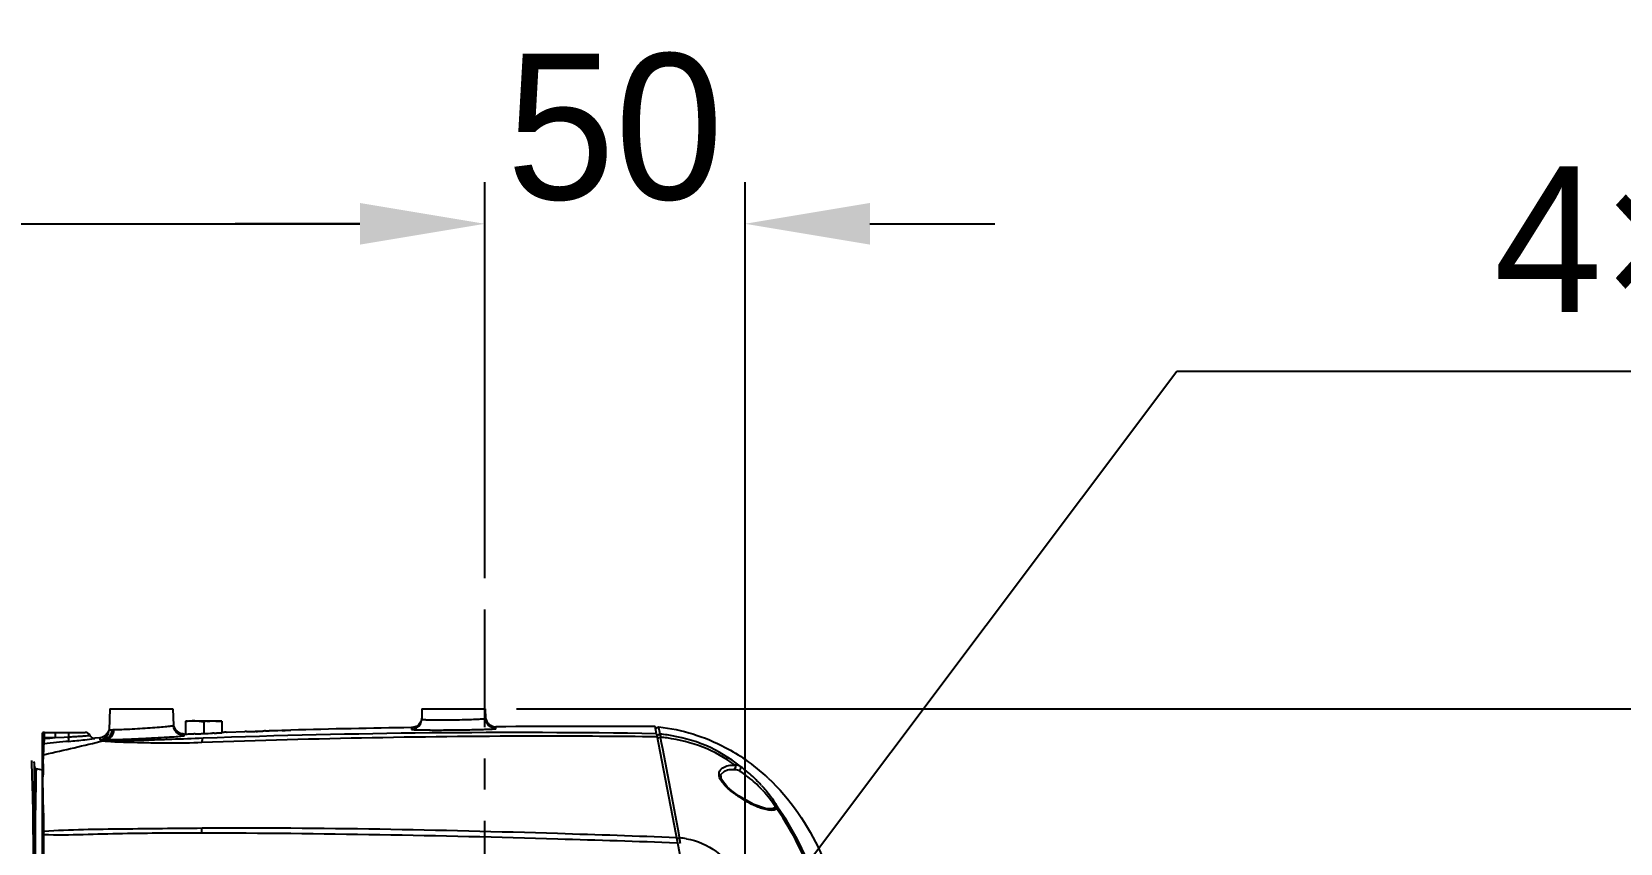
# Model space of a CAD drawing. Header units: millimetres. Extents: x 4086 to 8300, y 123 to 1549.
# Drawn here: x 6994.8 to 7071.1, y 836.9 to 875.9 of the extents above; entities that cross this region are included whole.
import ezdxf
from ezdxf import colors
from ezdxf.entities.mleader import LeaderData, LeaderLine
from ezdxf.math import Vec2, Vec3

# ---------------------------------------------------------------- set-up
doc = ezdxf.new("R2010")
doc.units = ezdxf.units.MM
doc.linetypes.add('CENTER', pattern=[0.6, 0.375, -0.075, 0.075, -0.075])
for name, color, linetype in [('中心线', 7, 'Continuous'), ('外形图', 7, 'Continuous'), ('多重引线', 7, 'Continuous'), ('尺寸标注', 7, 'Continuous')]:
    doc.layers.add(name, color=color, linetype=linetype)
doc.styles.add('思源黑', font='SourceHanSansCN-Normal.ttf')
doc.dimstyles.new('尺寸标注_1_4比例', dxfattribs={"dimtxt": 7, "dimasz": 6, "dimexe": 2, "dimexo": 1.5, "dimgap": 1, "dimtad": 1, "dimdec": 1, "dimlfac": 4, "dimdsep": 46, "dimtxsty": '思源黑', "dimcen": 0.09, "dimadec": 0, "dimazin": 0, "dimtp": 0.01, "dimtm": 0.01, "dimtfac": 1, "dimtdec": 1, "dimtofl": 0, "dimtmove": 0, "dimatfit": 3, "dimfxl": 1, "dimtolj": 1, "dimarcsym": 0})

# ---------------------------------------------------------------- blocks, each defined once
blk = doc.blocks.new('*D766')
at = {"layer": 'Defpoints', "color": 0}
for p in [(7016.612, 866.691), (7016.612, 848.172), (6931.612, 843.804)]:
    blk.add_point(p, dxfattribs=at)
at = {"layer": '尺寸标注', "color": 0, "lineweight": -2}
for p, q in [((6931.612, 845.304), (6931.612, 868.691)), ((7016.612, 849.672), (7016.612, 868.691)), ((6937.612, 866.691), (7010.612, 866.691))]:
    blk.add_line(p, q, dxfattribs=at)
at = {"layer": '尺寸标注', "color": 0}
for points in [[(6937.612, 867.691), (6937.612, 865.691), (6931.612, 866.691)], [(7010.612, 865.691), (7010.612, 867.691), (7016.612, 866.691)]]:
    blk.add_solid(points, dxfattribs=at)
at = {"layer": '尺寸标注', "color": 0, "insert": (6974.112, 871.32), "char_height": 7, "attachment_point": 5, "style": '思源黑'}
blk.add_mtext('\\A1;340', dxfattribs=at)
blk = doc.blocks.new('*D767')
at = {"layer": 'Defpoints', "color": 0}
for p in [(7029.112, 866.691), (7016.612, 848.172), (7029.112, 705.013)]:
    blk.add_point(p, dxfattribs=at)
at = {"layer": '尺寸标注', "color": 0, "lineweight": -2}
for p, q in [((7016.612, 849.672), (7016.612, 868.691)), ((7029.112, 706.513), (7029.112, 868.691)), ((7010.612, 866.691), (7004.612, 866.691)), ((7035.112, 866.691), (7041.112, 866.691))]:
    blk.add_line(p, q, dxfattribs=at)
at = {"layer": '尺寸标注', "color": 0}
for points in [[(7010.612, 865.691), (7010.612, 867.691), (7016.612, 866.691)], [(7035.112, 867.691), (7035.112, 865.691), (7029.112, 866.691)]]:
    blk.add_solid(points, dxfattribs=at)
at = {"layer": '尺寸标注', "color": 0, "insert": (7022.862, 871.316), "char_height": 7, "attachment_point": 5, "style": '思源黑'}
blk.add_mtext('\\A1;50', dxfattribs=at)
blk = doc.blocks.new('*D768')
at = {"layer": 'Defpoints', "color": 0}
for p in [(7040.422, 828.513), (7041.184, 818.513), (7087.442, 818.513)]:
    blk.add_point(p, dxfattribs=at)
at = {"layer": '尺寸标注', "color": 0, "lineweight": -2}
for p, q in [((7087.442, 834.513), (7087.442, 840.513)), ((7041.922, 828.513), (7089.442, 828.513)), ((7042.684, 818.513), (7089.442, 818.513)), ((7087.442, 812.513), (7087.442, 806.513))]:
    blk.add_line(p, q, dxfattribs=at)
at = {"layer": '尺寸标注', "color": 0}
for points in [[(7086.442, 834.513), (7088.442, 834.513), (7087.442, 828.513)], [(7088.442, 812.513), (7086.442, 812.513), (7087.442, 818.513)]]:
    blk.add_solid(points, dxfattribs=at)
at = {"layer": '尺寸标注', "color": 0, "insert": (7082.817, 823.517), "char_height": 7, "attachment_point": 5, "rotation": 90, "style": '思源黑'}
blk.add_mtext('\\A1;40', dxfattribs=at)
blk = doc.blocks.new('*D778')
at = {"layer": 'Defpoints', "color": 0}
for p in [(7016.632, 843.388), (7057.329, 648.513), (7111.22, 648.513)]:
    blk.add_point(p, dxfattribs=at)
at = {"layer": '尺寸标注', "color": 0, "lineweight": -2}
for p, q in [((7018.132, 843.388), (7113.22, 843.388)), ((7111.22, 837.388), (7111.22, 654.513)), ((7058.829, 648.513), (7113.22, 648.513))]:
    blk.add_line(p, q, dxfattribs=at)
at = {"layer": '尺寸标注', "color": 0}
for points in [[(7112.22, 837.388), (7110.22, 837.388), (7111.22, 843.388)], [(7110.22, 654.513), (7112.22, 654.513), (7111.22, 648.513)]]:
    blk.add_solid(points, dxfattribs=at)
at = {"layer": '尺寸标注', "color": 0, "insert": (7106.596, 745.95), "char_height": 7, "attachment_point": 5, "rotation": 90, "style": '思源黑'}
blk.add_mtext('\\A1;779.5', dxfattribs=at)

msp = doc.modelspace()

# ---------------------------------------------------------------- linework, layer by layer
at = {"layer": '中心线', "linetype": 'CENTER', "ltscale": 20}
msp.add_line((7016.6121, 818.5128), (7016.6121, 848.1721), dxfattribs=at)
at = {"layer": '外形图'}
for p, q in [((6998.5924, 843.3878), (6998.5663, 842.3893)), ((6998.5924, 843.3878), (7001.6317, 843.3878)), ((7001.6317, 843.3878), (7001.6524, 842.5974)), ((7013.5924, 843.3878), (7013.5795, 842.894)), ((7013.5924, 843.3878), (7016.6317, 843.3878)), ((7016.6317, 843.3878), (7016.6435, 842.9363)), ((7002.2371, 842.8094), (7002.2371, 842.791)), ((7002.2371, 842.7882), (7002.2371, 842.1878)), ((7002.25, 842.8128), (7002.3292, 842.8128)), ((7002.4747, 842.8128), (7003.9741, 842.8128)), ((7003.1121, 842.7765), (7003.1121, 842.1878)), ((7003.9871, 842.8094), (7003.9871, 842.791)), ((7003.9871, 842.7882), (7003.9871, 842.25)), ((7006.8786, 842.3521), (7007.0155, 842.3559)), ((7007.0155, 842.3559), (7007.2936, 842.3635)), ((7007.2936, 842.3635), (7007.2936, 842.3593)), ((7013.089, 842.4904), (7013.087, 842.4073)), ((7024.8657, 842.1965), (7024.7992, 842.5426)), ((7024.9679, 842.5205), (7024.9668, 842.5262)), ((7024.9772, 842.471), (7024.9679, 842.5205)), ((7024.9877, 842.4161), (7024.9772, 842.471)), ((7025.0169, 842.2644), (7024.9877, 842.4161)), ((6995.3621, 821.5528), (6995.3621, 842.2394)), ((6995.4337, 841.5819), (6995.4403, 841.7086)), ((6995.4403, 841.7086), (6995.4408, 841.7196)), ((6995.4581, 841.9204), (6995.4601, 841.9442)), ((6995.4601, 841.9442), (6995.4621, 841.9682)), ((6995.4621, 841.9682), (6995.4621, 842.2628)), ((6995.4621, 842.2628), (6997.4132, 842.2628)), ((6995.4621, 842.0172), (6995.9814, 842.0172)), ((6995.9814, 842.2628), (6995.9814, 842.0172)), ((6995.9814, 842.0172), (6996.4032, 842.0368)), ((6996.4032, 842.0368), (6996.6148, 842.0465)), ((6996.6148, 842.0465), (6996.6841, 842.0505)), ((6998.1143, 842.0038), (6997.8852, 841.983)), ((6998.1143, 842.0038), (6998.1261, 841.9062)), ((6998.296, 841.8585), (6998.3264, 841.9086)), ((6999.9943, 841.9632), (7000.1084, 841.9684)), ((7000.1084, 841.9684), (7000.2235, 841.9738)), ((7002.6995, 842.1928), (7002.6395, 842.1911)), ((7003.6053, 842.2281), (7003.5378, 842.2248)), ((7004.2371, 842.2787), (7005.0897, 842.3071)), ((7005.6344, 842.3103), (7005.5805, 842.3086)), ((7006.0727, 842.3377), (7006.1299, 842.3394)), ((7006.1299, 842.3394), (7006.2449, 842.3428)), ((7006.2449, 842.3295), (7006.2449, 842.3428)), ((7006.4621, 842.3491), (7006.5946, 842.3529)), ((7006.4621, 842.3491), (7006.4621, 842.3359)), ((7006.5946, 842.3529), (7006.6613, 842.3548)), ((7006.6613, 842.3416), (7006.6613, 842.3548)), ((7006.8689, 842.3475), (7006.6613, 842.3416)), ((7006.8786, 842.3548), (7006.8786, 842.3521)), ((7024.8657, 842.1965), (7024.828, 842.1972)), ((7024.8948, 842.045), (7024.8638, 842.0454)), ((7024.8657, 842.1965), (7027.4801, 828.5816)), ((7025.0248, 842.224), (7025.0169, 842.2644)), ((7025.0333, 842.1801), (7025.0248, 842.224)), ((7025.0336, 842.1765), (7025.0333, 842.1801)), ((7025.0715, 841.9371), (7025.0538, 842.0309)), ((7025.1054, 841.758), (7025.0715, 841.9371)), ((7025.1595, 841.4727), (7025.1054, 841.758)), ((6994.8498, 840.8886), (6994.8495, 840.912)), ((6994.8527, 840.775), (6994.8498, 840.8886)), ((6994.9746, 840.7875), (6994.9423, 840.8713)), ((6995.4115, 841.1665), (6995.4122, 841.1847)), ((6995.4122, 841.1847), (6995.4172, 841.2794)), ((6995.4122, 841.1847), (6995.4779, 841.1999)), ((6995.4172, 841.2794), (6995.4221, 841.3681)), ((6995.4221, 841.3681), (6995.4337, 841.5819)), ((7025.8928, 837.6024), (7025.1595, 841.4727)), ((6994.8656, 840.2667), (6994.8527, 840.775)), ((6994.9746, 832.5017), (6994.9746, 840.7875)), ((6995.3621, 840.4465), (6995.0721, 840.5119)), ((7028.8728, 840.6324), (7028.8879, 840.6219)), ((7028.4694, 839.4556), (7028.2555, 839.6425)), ((7028.8017, 839.2126), (7028.4694, 839.4556)), ((7025.9634, 837.2285), (7025.8928, 837.6024)), ((7025.9699, 837.1943), (7025.9634, 837.2285)), ((7025.9773, 837.1444), (7025.9699, 837.1943)), ((7025.9849, 837.093), (7025.9773, 837.1444)), ((7025.874, 836.9455), (7025.8346, 836.9469))]:
    msp.add_line(p, q, dxfattribs=at)
for points in [[(6995.3621, 841.6972), (6995.3809, 841.7055), (6995.4004, 841.712), (6995.4204, 841.7167), (6995.4408, 841.7196)], [(6995.3621, 841.1672), (6995.3783, 841.1742), (6995.395, 841.18), (6995.4122, 841.1845)], [(7028.2555, 839.6425), (7027.9804, 839.9933), (7027.9474, 840.2375), (7028.1185, 840.4077), (7028.2724, 840.4598)], [(7030.3657, 838.5829), (7030.0982, 838.601), (7029.5329, 838.7983), (7028.8017, 839.2126)], [(6995.3621, 837.4903), (6995.3785, 837.4944), (6995.3954, 837.4978), (6995.4127, 837.5005), (6995.4304, 837.5023)], [(6995.3621, 837.3414), (6995.3821, 837.3446), (6995.4028, 837.347), (6995.4241, 837.3487)]]:
    msp.add_lwpolyline(points, dxfattribs=at)
for centre, radius, start, end in [((6998.0666, 842.4025), 0.4998, 276.831639, 358.489405), ((6998.5272, 843.861), 1.4821, 275.715297, 276.976944), ((7002.7871, 839.2201), 3.5987, 97.90979, 98.791439), ((7002.8003, 839.1259), 3.6938, 97.486558, 97.911706), ((7002.7263, 839.7064), 3.1086, 95.330183, 97.527804), ((7002.6841, 840.1475), 2.6655, 92.762447, 95.309172), ((7002.6751, 840.3273), 2.4855, 90.01108, 92.753), ((7003.64, 839.3837), 3.4337, 96.370727, 98.844491), ((7003.4827, 839.5813), 3.2347, 82.495724, 83.866692), ((7003.4282, 839.1579), 3.6616, 81.654683, 82.515317), ((7003.4416, 839.2505), 3.568, 81.206662, 81.652824), ((7019.405, 390.2769), 452.2577, 90.800194, 91.5346), ((7021.8046, 171.2291), 671.3201, 89.7444162, 90.3977203), ((7006.2681, 842.2537), 10.8802, 1.031526, 1.471072), ((6995.4621, 842.0378), 0.225, 90, 116.3878), ((6995.4593, 830.4678), 11.5494, 89.986373, 90.482472), ((6995.4593, 830.4188), 11.5494, 89.986373, 90.482472), ((7039.8352, 374.18), 469.6426, 95.27782, 95.424157), ((6782.1451, 1760.471), 943.7003, 283.0652133, 283.2409219), ((6993.1151, 903.0899), 61.1436, 273.346344, 273.475527), ((6993.1161, 903.1018), 61.1555, 273.47388, 273.660433), ((6998.4688, 841.1269), 0.7517, 92.97248, 103.278232), ((6995.9522, 931.7956), 89.9233, 272.43408, 272.576343), ((6995.9304, 932.4123), 90.5403, 272.717762, 272.863212), ((6996.2146, 926.7868), 84.9077, 272.861267, 273.088142), ((7002.1503, 842.7022), 0.5008, 241.719829, 250.97528), ((7002.1892, 849.2227), 7.0392, 269.848207, 270.142769), ((7002.1845, 851.1998), 9.0163, 270.141387, 270.387064), ((7002.1155, 858.6565), 16.4733, 270.451961, 271.350833), ((7001.8424, 871.6182), 29.4378, 271.287396, 271.551541), ((7001.5183, 883.2511), 41.0752, 271.64789, 271.918828), ((7001.3099, 889.5408), 47.3684, 271.91597, 272.172965), ((7018.0352, 437.0177), 405.2364, 89.039535, 92.115319), ((7001.4223, 886.8711), 44.6963, 272.158764, 272.712905), ((7002.247, 869.7936), 27.599, 272.820932, 273.212857), ((7002.8689, 858.7906), 16.5784, 273.198272, 273.759525), ((7003.2185, 853.392), 11.1684, 273.785525, 273.948088), ((7005.2058, 845.4936), 3.1928, 269.268576, 270.197888), ((7005.204, 847.1287), 4.828, 270.152467, 270.406636), ((7005.1783, 850.2278), 7.9271, 270.433368, 270.980075), ((7005.1163, 854.0886), 11.7884, 270.96035, 271.224437), ((7004.9021, 863.4105), 21.1128, 271.265015, 271.841389), ((7005.3915, 844.0314), 1.7221, 269.392333, 269.732471), ((7005.3479, 848.8332), 6.5243, 270.79268, 271.589101), ((7005.213, 854.0208), 11.7136, 271.544664, 271.797751), ((7004.8729, 865.3534), 23.0556, 271.892813, 272.120803), ((7005.1263, 858.5101), 16.2077, 272.120695, 272.386234), ((7005.6837, 843.7517), 1.4333, 273.812211, 274.819267), ((7005.3326, 853.5705), 11.2637, 272.383942, 272.706725), ((7005.5425, 849.1796), 6.8679, 272.687328, 273.351634), ((7024.1061, 833.5665), 8.6633, 81.640036, 83.856701), ((7055.7418, 846.4033), 30.998, 187.925668, 188.108912), ((7024.1604, 833.4049), 8.6722, 82.027621, 84.086942), ((7023.6051, 833.0013), 9.6836, 46.877248, 55.223463), ((6995.0996, 840.6338), 0.125, 180.006753, 257.289528), ((7039.0331, 839.7324), 43.6466, 178.651912, 179.481448), ((7028.6494, 840.0337), 0.6574, 88.117338, 91.673108), ((7028.6412, 840.1431), 0.3354, 58.386409, 63.540327), ((7026.364, 837.0347), 4.3861, 52.799653, 54.870778), ((7025.8472, 836.3466), 5.2466, 52.070823, 52.847355), ((7025.3926, 835.7682), 5.9823, 49.684921, 52.041356), ((7025.4362, 835.2236), 6.2103, 48.854276, 53.210355), ((7024.762, 835.0248), 6.9571, 46.533109, 49.686254), ((7024.4611, 834.7014), 7.3988, 42.658872, 46.564858), ((7025.244, 834.9937), 6.5099, 45.427997, 48.911793), ((7025.3932, 835.1458), 6.2968, 43.776309, 45.423565), ((6154.4181, 832.9616), 841.0174, 0.1463375, 0.2988813), ((6997.5342, 837.3602), 2.1082, 176.216865, 177.132512), ((6990.6393, 837.7279), 4.7963, 357.304017, 358.538064), ((7025.7299, 833.7919), 3.4108, 80.272711, 85.966116), ((6988.3293, 831.5638), 38.0593, 8.10867, 8.353354)]:
    msp.add_arc(centre, radius, start, end, dxfattribs=at)
for points, knots in [([(6998.3264, 841.9086), (6998.4306, 841.9253), (6998.636, 842.0519), (6998.7063, 842.2776), (6998.7072, 842.3899)], [0, 0, 0, 0, 0.4844099, 1, 1, 1, 1]), ([(6998.4016, 841.9102), (6998.5074, 841.9173), (6998.7269, 842.0447), (6998.798, 842.2778), (6998.8003, 842.3963)], [0, 0, 0, 0, 0.472242, 1, 1, 1, 1]), ([(6998.5663, 842.3893), (6998.566, 842.38), (6998.6238, 842.3852), (6998.6478, 842.3836), (6998.6748, 842.3863)], [0, 0, 0, 0, 0.2567328, 1, 1, 1, 1]), ([(6998.8003, 842.3963), (6999.0525, 842.4), (6999.4667, 842.4192), (7000.0448, 842.4509), (7000.5208, 842.4818), (7000.9528, 842.5144), (7001.2689, 842.5408), (7001.4613, 842.5629), (7001.5652, 842.5731), (7001.6122, 842.587), (7001.6526, 842.59), (7001.6524, 842.5974)], [0, 0, 0, 0, 0.2644583, 0.4345061, 0.6069829, 0.764142, 0.8898348, 0.9366731, 0.9711266, 0.9923304, 1, 1, 1, 1]), ([(7013.087, 842.4073), (7013.0867, 842.394), (7013.1684, 842.4048), (7013.2541, 842.3827), (7013.4548, 842.3859), (7013.6974, 842.3782), (7014.0035, 842.3772), (7014.4813, 842.376), (7015.1169, 842.3802), (7015.7525, 842.3887), (7016.2301, 842.3997), (7016.536, 842.407), (7016.7788, 842.4197), (7016.979, 842.4209), (7017.0656, 842.4449), (7017.1467, 842.4362), (7017.1465, 842.4496)], [0, 0, 0, 0, 0.0098073, 0.038222, 0.0843694, 0.146487, 0.222207, 0.3086159, 0.4999193, 0.6912076, 0.7776012, 0.8533108, 0.915451, 0.9616343, 0.9901006, 1, 1, 1, 1]), ([(7013.5795, 842.894), (7013.579, 842.8749), (7013.6975, 842.8929), (7013.7451, 842.8743), (7013.8, 842.8722)], [0, 0, 0, 0, 0.2579945, 1, 1, 1, 1]), ([(7013.8, 842.8722), (7014.0487, 842.8631), (7014.4592, 842.8623), (7015.0335, 842.866), (7015.5094, 842.8737), (7015.9421, 842.8855), (7016.259, 842.897), (7016.452, 842.9101), (7016.5562, 842.9159), (7016.6031, 842.9273), (7016.6437, 842.9291), (7016.6435, 842.9363)], [0, 0, 0, 0, 0.2622363, 0.43233, 0.605393, 0.7633233, 0.8896326, 0.9366547, 0.9711953, 0.9923963, 1, 1, 1, 1]), ([(7024.9668, 842.5262), (7026.0752, 842.4075), (7027.5451, 841.9475), (7028.8189, 841.1699), (7029.1284, 840.9552)], [0, 0, 0, 0, 0.7474562, 1, 1, 1, 1]), ([(6995.4408, 841.7196), (6995.4415, 841.7253), (6995.4466, 841.7923), (6995.4529, 841.8592), (6995.4581, 841.9204)], [0, 0, 0, 0, 0.0859259, 1, 1, 1, 1]), ([(6996.6175, 842.2628), (6996.6122, 842.2628), (6996.6225, 842.2302), (6996.6062, 842.1752), (6996.6149, 842.0983), (6996.6148, 842.0465)], [0, 0, 0, 0, 0.0729738, 0.2816887, 1, 1, 1, 1]), ([(6996.6351, 841.8314), (6996.6342, 841.8374), (6996.6286, 841.9092), (6996.6209, 841.9808), (6996.6148, 842.0465)], [0, 0, 0, 0, 0.0834016, 1, 1, 1, 1]), ([(6996.6351, 841.8314), (6996.8905, 841.8551), (6997.2936, 841.9004), (6997.6993, 841.9379), (6997.8456, 841.9692)], [0, 0, 0, 0, 0.6316077, 1, 1, 1, 1]), ([(6997.0205, 842.0711), (6997.1037, 842.0765), (6997.2496, 842.0893), (6997.4495, 842.0931), (6997.5551, 842.1227), (6997.6314, 842.1085), (6997.638, 842.1224)], [0, 0, 0, 0, 0.4036678, 0.7210701, 0.9256141, 1, 1, 1, 1]), ([(6997.8456, 841.9692), (6997.8554, 841.9713), (6997.8663, 841.9751), (6997.8847, 841.979), (6997.8852, 841.983)], [0, 0, 0, 0, 0.7141043, 1, 1, 1, 1]), ([(6998.1261, 841.9062), (6998.1334, 841.8897), (6998.2249, 841.9125), (6998.2777, 841.904), (6998.3264, 841.9086)], [0, 0, 0, 0, 0.269918, 1, 1, 1, 1]), ([(7003.0259, 841.7707), (7002.4947, 841.7497), (7001.7039, 841.7402), (7000.6725, 841.7495), (6999.9409, 841.7634), (6999.3207, 841.7846), (6998.7423, 841.7955), (6998.541, 841.8274), (6998.2799, 841.8315), (6998.296, 841.8585)], [0, 0, 0, 0, 0.3367468, 0.4999964, 0.655152, 0.7952276, 0.9087037, 0.9801104, 1, 1, 1, 1]), ([(6998.3264, 841.9086), (6998.3379, 841.9092), (6998.3644, 841.911), (6998.3909, 841.91), (6998.406, 841.9087)], [0, 0, 0, 0, 0.4320003, 1, 1, 1, 1]), ([(6998.4016, 841.9102), (6998.4888, 841.9112), (6998.9454, 841.9204), (6999.4019, 841.9377), (6999.7712, 841.9534)], [0, 0, 0, 0, 0.1907485, 1, 1, 1, 1]), ([(6998.4298, 841.8776), (6998.4243, 841.883), (6998.4142, 841.8933), (6998.4053, 841.9047), (6998.4016, 841.9102)], [0, 0, 0, 0, 0.5369802, 1, 1, 1, 1]), ([(7003.0776, 841.978), (7002.5761, 841.9599), (7001.8286, 841.9313), (7000.844, 841.8982), (7000.14, 841.8754), (6999.5035, 841.8663), (6998.9701, 841.8434), (6998.6447, 841.8765), (6998.4611, 841.8505), (6998.4298, 841.8776)], [0, 0, 0, 0, 0.3236786, 0.4824664, 0.6357045, 0.7772659, 0.8954797, 0.9733187, 1, 1, 1, 1]), ([(7000.7888, 842.0024), (7000.9754, 842.0125), (7001.3085, 842.0323), (7001.701, 842.0566), (7001.9379, 842.0788), (7002.0662, 842.0865), (7002.1223, 842.1033), (7002.1728, 842.1023), (7002.1727, 842.111)], [0, 0, 0, 0, 0.4034708, 0.7230588, 0.841438, 0.9282087, 0.9812584, 1, 1, 1, 1]), ([(7001.9871, 842.2287), (7001.9871, 842.2283), (7001.9876, 842.2273), (7001.9884, 842.2265), (7001.9889, 842.2261)], [0, 0, 0, 0, 0.3828882, 1, 1, 1, 1]), ([(7002.0163, 842.2119), (7002.0103, 842.2143), (7002.0009, 842.2186), (7001.9918, 842.2236), (7001.9889, 842.2261)], [0, 0, 0, 0, 0.6317627, 1, 1, 1, 1]), ([(7002.1706, 842.1835), (7002.1537, 842.1836), (7002.1013, 842.1867), (7002.0493, 842.1985), (7002.0163, 842.2119)], [0, 0, 0, 0, 0.3208584, 1, 1, 1, 1]), ([(7002.1727, 842.111), (7002.1724, 842.1227), (7002.1717, 842.1469), (7002.171, 842.171), (7002.1706, 842.1835)], [0, 0, 0, 0, 0.4828116, 1, 1, 1, 1]), ([(7024.8638, 842.0454), (7023.0392, 842.0698), (7015.7589, 842.1148), (7008.4779, 841.9679), (7003.0259, 841.7702)], [0, 0, 0, 0, 0.2506432, 1, 1, 1, 1]), ([(7003.0263, 841.7706), (7003.0308, 841.8197), (7003.0423, 841.8831), (7003.0572, 841.9683), (7003.0776, 841.978)], [0, 0, 0, 0, 0.6851133, 1, 1, 1, 1]), ([(7004.2371, 842.2787), (7004.2371, 842.2569), (7004.1034, 842.2802), (7004.0493, 842.2543), (7003.9875, 842.25)], [0, 0, 0, 0, 0.2605963, 1, 1, 1, 1]), ([(7005.0906, 842.3061), (7005.0904, 842.3062), (7005.09, 842.3065), (7005.0897, 842.307), (7005.0897, 842.3071)], [0, 0, 0, 0, 0.6027184, 1, 1, 1, 1]), ([(7005.1651, 842.301), (7005.1474, 842.3012), (7005.1232, 842.3034), (7005.097, 842.3028), (7005.0906, 842.3061)], [0, 0, 0, 0, 0.7111212, 1, 1, 1, 1]), ([(7005.3138, 842.3143), (7005.3138, 842.3099), (7005.3449, 842.3136), (7005.3577, 842.3095), (7005.3732, 842.3094)], [0, 0, 0, 0, 0.219403, 1, 1, 1, 1]), ([(7005.3834, 842.3093), (7005.3918, 842.3092), (7005.4101, 842.3093), (7005.4283, 842.3095), (7005.4381, 842.3096)], [0, 0, 0, 0, 0.460089, 1, 1, 1, 1]), ([(7005.5805, 842.313), (7005.6335, 842.3146), (7005.6997, 842.317), (7005.7658, 842.3208), (7005.779, 842.3217)], [0, 0, 0, 0, 0.8008022, 1, 1, 1, 1]), ([(7005.8041, 842.3235), (7005.8149, 842.3245), (7005.8288, 842.3269), (7005.845, 842.3276), (7005.8481, 842.3302)], [0, 0, 0, 0, 0.7263247, 1, 1, 1, 1]), ([(7005.8481, 842.3302), (7005.8482, 842.3303), (7005.8484, 842.3305), (7005.8485, 842.3308), (7005.8485, 842.3309)], [0, 0, 0, 0, 0.5680362, 1, 1, 1, 1]), ([(7006.0333, 842.3302), (7006.0207, 842.3289), (7005.991, 842.3264), (7005.9612, 842.3245), (7005.944, 842.3235)], [0, 0, 0, 0, 0.4229074, 1, 1, 1, 1]), ([(7006.0727, 842.3377), (7006.0727, 842.3342), (7006.0523, 842.3346), (7006.0432, 842.3312), (7006.0333, 842.3302)], [0, 0, 0, 0, 0.2586786, 1, 1, 1, 1]), ([(7025.04, 842.1291), (7025.0386, 842.1391), (7025.0364, 842.1549), (7025.0343, 842.1707), (7025.0336, 842.1765)], [0, 0, 0, 0, 0.6367961, 1, 1, 1, 1]), ([(7028.6302, 840.6909), (7028.155, 841.042), (7027.1099, 841.6287), (7025.9487, 841.9112), (7025.3632, 841.9932)], [0, 0, 0, 0, 0.4998476, 1, 1, 1, 1]), ([(7028.8728, 840.6324), (7028.3735, 841.0361), (7027.2602, 841.7163), (7026.0012, 842.0444), (7025.3657, 842.1378)], [0, 0, 0, 0, 0.4998957, 1, 1, 1, 1]), ([(6995.3986, 840.7593), (6995.3995, 840.7991), (6995.4031, 840.9348), (6995.4079, 841.0706), (6995.4115, 841.1665)], [0, 0, 0, 0, 0.2930312, 1, 1, 1, 1]), ([(6994.9118, 838.5995), (6994.9092, 838.7816), (6994.9013, 839.2885), (6994.879, 839.7949), (6994.8692, 840.1196)], [0, 0, 0, 0, 0.3592912, 1, 1, 1, 1]), ([(6995.0397, 838.6516), (6995.0424, 838.8746), (6995.0534, 839.3833), (6995.0647, 839.892), (6995.0677, 840.1777)], [0, 0, 0, 0, 0.4384113, 1, 1, 1, 1]), ([(6995.0677, 840.1777), (6995.0684, 840.251), (6995.0572, 840.3667), (6995.0792, 840.4479), (6995.0608, 840.5138), (6995.0721, 840.5119)], [0, 0, 0, 0, 0.6579126, 0.8971187, 1, 1, 1, 1]), ([(6995.4357, 837.8446), (6995.4337, 838.0563), (6995.4, 838.8168), (6995.3833, 839.578), (6995.3883, 840.1275)], [0, 0, 0, 0, 0.2780931, 1, 1, 1, 1]), ([(7027.9181, 840.0227), (7027.8713, 840.1206), (7027.823, 840.3425), (7028.0352, 840.5886), (7028.3189, 840.6852), (7028.5241, 840.6966), (7028.6302, 840.6909)], [0, 0, 0, 0, 0.269319, 0.4950883, 0.7361972, 1, 1, 1, 1]), ([(7028.817, 840.4287), (7028.8426, 840.413), (7028.958, 840.3397), (7029.0699, 840.2608), (7029.1554, 840.197)], [0, 0, 0, 0, 0.2197698, 1, 1, 1, 1]), ([(7030.2245, 840.0693), (7031.2882, 839.0738), (7033.1104, 836.3585), (7033.8761, 833.2293), (7034.108, 831.5278)], [0, 0, 0, 0, 0.4589975, 1, 1, 1, 1]), ([(7029.9022, 839.7151), (7029.9575, 839.6551), (7030.1618, 839.4256), (7030.3523, 839.1832), (7030.4796, 838.9968)], [0, 0, 0, 0, 0.2655143, 1, 1, 1, 1]), ([(7029.9397, 839.5022), (7029.9805, 839.4597), (7030.131, 839.2979), (7030.273, 839.1279), (7030.3695, 838.9976)], [0, 0, 0, 0, 0.2664295, 1, 1, 1, 1]), ([(6994.9287, 835.4956), (6994.9286, 835.7892), (6994.9287, 836.8238), (6994.9225, 837.8585), (6994.9118, 838.5995)], [0, 0, 0, 0, 0.2837254, 1, 1, 1, 1]), ([(6995.0332, 835.6744), (6995.0313, 835.9671), (6995.0279, 836.9595), (6995.031, 837.952), (6995.0397, 838.6516)], [0, 0, 0, 0, 0.2950225, 1, 1, 1, 1]), ([(7029.9891, 838.5867), (7029.9018, 838.6124), (7029.5217, 838.7492), (7029.1653, 838.945), (7028.902, 839.1129)], [0, 0, 0, 0, 0.2257436, 1, 1, 1, 1]), ([(7030.6358, 838.5847), (7030.5994, 838.5593), (7030.3871, 838.4814), (7030.1575, 838.537), (7029.9891, 838.5867)], [0, 0, 0, 0, 0.2015764, 1, 1, 1, 1]), ([(7030.3695, 838.9976), (7030.39, 838.97), (7030.4555, 838.8783), (7030.518, 838.7837), (7030.5525, 838.7134)], [0, 0, 0, 0, 0.3053343, 1, 1, 1, 1]), ([(7030.4796, 838.9968), (7030.5012, 838.9652), (7030.5703, 838.8607), (7030.636, 838.7531), (7030.6725, 838.674)], [0, 0, 0, 0, 0.3050127, 1, 1, 1, 1]), ([(7030.5525, 838.7134), (7030.5585, 838.7011), (7030.5644, 838.6681), (7030.5394, 838.6464), (7030.5265, 838.638)], [0, 0, 0, 0, 0.470893, 1, 1, 1, 1]), ([(7033.3115, 831.0381), (7033.1322, 832.3728), (7032.6016, 835.0237), (7031.4176, 837.4934), (7030.6358, 838.5847)], [0, 0, 0, 0, 0.5007847, 1, 1, 1, 1]), ([(7033.3783, 831.0334), (7033.2054, 832.3859), (7032.6781, 835.0746), (7031.466, 837.5697), (7030.6725, 838.674)], [0, 0, 0, 0, 0.5006842, 1, 1, 1, 1]), ([(7003.0176, 837.4252), (7001.7498, 837.4283), (6999.8486, 837.4144), (6997.319, 837.3486), (6996.0539, 837.3154), (6995.4241, 837.3487)], [0, 0, 0, 0, 0.5008217, 0.7508551, 1, 1, 1, 1]), ([(7003.0277, 837.6557), (7001.7602, 837.6472), (6999.2281, 837.6124), (6996.6929, 837.5896), (6995.4304, 837.5023)], [0, 0, 0, 0, 0.5004013, 1, 1, 1, 1]), ([(7025.8346, 836.9469), (7023.9284, 837.0163), (7016.3252, 837.2698), (7008.7177, 837.4131), (7003.0176, 837.4252)], [0, 0, 0, 0, 0.2507344, 1, 1, 1, 1]), ([(7025.8248, 837.2021), (7023.9203, 837.2755), (7016.3242, 837.5365), (7008.7225, 837.6923), (7003.0277, 837.6559)], [0, 0, 0, 0, 0.2507454, 1, 1, 1, 1]), ([(7025.8805, 837.1665), (7025.8938, 837.1736), (7025.9232, 837.185), (7025.9538, 837.1921), (7025.9699, 837.1943)], [0, 0, 0, 0, 0.4834021, 1, 1, 1, 1]), ([(7026.3062, 837.1537), (7026.8154, 837.0661), (7027.8032, 836.6236), (7028.4983, 835.8272), (7028.7913, 835.3986)], [0, 0, 0, 0, 0.4987823, 1, 1, 1, 1])]:
    msp.add_open_spline(points, degree=3, knots=knots, dxfattribs=at)
for points in [[(6998.5689, 842.4889), (6998.5661, 842.3831), (6998.5261, 842.2733), (6998.4602, 842.1904)], [(6998.7072, 842.3899), (6998.7394, 842.3938), (6998.7721, 842.3966), (6998.8045, 842.3938)], [(7001.65, 842.6886), (7001.6528, 842.5827), (7001.6928, 842.4728), (7001.7588, 842.39)], [(7001.7105, 842.3762), (7001.6748, 842.4435), (7001.6544, 842.5211), (7001.6524, 842.5974)], [(7002.1727, 842.111), (7001.9952, 842.1037), (7001.7937, 842.2193), (7001.7105, 842.3762)], [(7001.7588, 842.39), (7001.8006, 842.3376), (7001.8541, 842.2929), (7001.913, 842.2611)], [(7002.6746, 842.8128), (7002.8209, 842.8128), (7002.9675, 842.7989), (7003.1121, 842.7765)], [(7003.259, 842.7962), (7003.3554, 842.8068), (7003.4526, 842.8128), (7003.5496, 842.8128)], [(7003.5496, 842.8128), (7003.6426, 842.8128), (7003.7358, 842.8073), (7003.8283, 842.7974)], [(7007.2936, 842.3593), (7007.152, 842.3554), (7007.0105, 842.3515), (7006.8689, 842.3475)], [(7013.087, 842.4073), (7013.2525, 842.4097), (7013.4325, 842.5162), (7013.5143, 842.66)], [(7013.3156, 842.5484), (7013.2467, 842.512), (7013.1669, 842.4916), (7013.089, 842.4905)], [(7013.4777, 842.685), (7013.4346, 842.6291), (7013.3781, 842.5815), (7013.3156, 842.5484)], [(7013.5817, 842.9774), (7013.579, 842.874), (7013.5409, 842.767), (7013.4777, 842.685)], [(7013.5143, 842.66), (7013.5544, 842.7304), (7013.5774, 842.8131), (7013.5795, 842.894)], [(7016.6413, 843.0201), (7016.6441, 842.9159), (7016.6828, 842.8079), (7016.7468, 842.7257)], [(7016.6986, 842.7209), (7016.6648, 842.7869), (7016.6455, 842.8622), (7016.6435, 842.9363)], [(7017.1465, 842.4496), (7016.9719, 842.4485), (7016.7784, 842.5657), (7016.6986, 842.7209)], [(7016.7468, 842.7257), (7016.7909, 842.6691), (7016.8487, 842.6212), (7016.9125, 842.5884)], [(7016.9125, 842.5884), (7016.9832, 842.552), (7017.0651, 842.5326), (7017.1447, 842.5331)], [(7024.8298, 842.4195), (7024.8378, 842.4768), (7024.9093, 842.5325), (7024.9668, 842.5262)], [(6995.4621, 841.9682), (6995.6352, 841.9846), (6995.8083, 842.0009), (6995.9814, 842.0172)], [(6997.638, 842.1223), (6997.5992, 842.2017), (6997.5015, 842.2628), (6997.4132, 842.2628)], [(6997.638, 842.1224), (6997.6794, 842.0373), (6997.791, 841.9745), (6997.8852, 841.9831)], [(6998.4602, 842.1904), (6998.3786, 842.0879), (6998.2447, 842.0156), (6998.1143, 842.0038)], [(7006.4621, 842.3359), (7006.3897, 842.3337), (7006.3173, 842.3316), (7006.2449, 842.3294)], [(7024.9212, 841.9072), (7024.9098, 841.9666), (7024.9934, 842.0305), (7025.0538, 842.0309)], [(7024.9154, 842.1242), (7024.939, 842.1607), (7024.99, 842.1847), (7025.0333, 842.1801)], [(6994.8692, 840.1196), (6994.8677, 840.1686), (6994.8667, 840.2177), (6994.8656, 840.2667)], [(7028.2794, 840.4612), (7028.3811, 840.4826), (7028.4862, 840.4899), (7028.5901, 840.4871)], [(7028.6302, 840.6909), (7028.6668, 840.6321), (7028.6521, 840.5178), (7028.5901, 840.4871)], [(7028.5901, 840.4871), (7028.6585, 840.4853), (7028.7294, 840.4739), (7028.7907, 840.4434)], [(7028.8727, 840.6324), (7028.8147, 840.6716), (7028.741, 840.6884), (7028.671, 840.6908)], [(7028.8727, 840.6325), (7028.9256, 840.5859), (7028.881, 840.4582), (7028.817, 840.4287)], [(7028.0379, 839.8339), (7027.992, 839.8927), (7027.9502, 839.9555), (7027.9181, 840.0227)], [(7028.2531, 839.6032), (7028.1761, 839.6749), (7028.1026, 839.751), (7028.0379, 839.8339)], [(7028.4505, 839.4335), (7028.3828, 839.4877), (7028.3166, 839.544), (7028.2531, 839.6032)], [(7028.902, 839.1129), (7028.7464, 839.2121), (7028.5947, 839.3183), (7028.4505, 839.4335)], [(7030.5265, 838.638), (7030.4835, 838.6103), (7030.4327, 838.5943), (7030.3823, 838.5855)], [(7030.6357, 838.5847), (7030.6129, 838.6154), (7030.5638, 838.6501), (7030.5307, 838.6309)], [(7030.6725, 838.674), (7030.65, 838.7026), (7030.5927, 838.7259), (7030.5664, 838.7006)], [(7030.6357, 838.5847), (7030.6624, 838.6027), (7030.6849, 838.6442), (7030.6726, 838.6739)], [(6995.4341, 837.6055), (6995.4362, 837.6852), (6995.4365, 837.7649), (6995.4357, 837.8446)], [(6995.4241, 837.3487), (6995.4253, 837.3877), (6995.4266, 837.4267), (6995.4286, 837.4656)], [(7003.0176, 837.4253), (7003.0191, 837.5021), (7003.0222, 837.5789), (7003.0277, 837.6555)]]:
    msp.add_open_spline(points, degree=3, dxfattribs=at)

# ---------------------------------------------------------------- dimensions: what is measured, and where the dimension line sits
at = {"layer": '尺寸标注'}
for base, p1, p2, picture, middle in [((7016.6121, 866.6912), (6931.6121, 843.8044), (7016.6121, 848.1721), '*D766', (6974.1121, 866.6912)), ((7029.1121, 866.6912), (7016.6121, 848.1721), (7029.1121, 705.0128), '*D767', (7022.8621, 866.6912))]:
    dim = msp.add_linear_dim(base=base, p1=p1, p2=p2, dimstyle='尺寸标注_1_4比例', dxfattribs=at)
    dim.commit()
    dim.dimension.update_dxf_attribs({"geometry": picture, "text_midpoint": middle, "dimtype": 160})
dim = msp.add_linear_dim(base=(7111.2199, 648.5128), p1=(7016.6317, 843.3878), p2=(7057.3286, 648.5128), angle=90, dimstyle='尺寸标注_1_4比例', dxfattribs=at)
dim.commit()
dim.dimension.update_dxf_attribs({"geometry": '*D778', "text_midpoint": (7106.5956, 745.9503)})
dim = msp.add_linear_dim(base=(7087.4418, 818.5128), p1=(7040.4225, 828.5128), p2=(7041.1837, 818.5128), angle=90, dimstyle='尺寸标注_1_4比例', dxfattribs=at)
dim.commit()
dim.dimension.update_dxf_attribs({"geometry": '*D768', "text_midpoint": (7087.4418, 823.5165), "dimtype": 160})

# ---------------------------------------------------------------- leaders
at = {"layer": '多重引线'}
ml = msp.add_multileader_mtext('Standard', dxfattribs=at)
ml.set_content('4×M3{\\A1;\\C256; \\fSource Han Sans CN Normal|b0|i0|c0|p34;\\C7;depth }6', style='思源黑')
ml.set_leader_properties(linetype='ByLayer')
ml.build(insert=Vec2(0, 0))
ml.multileader.update_dxf_attribs({"text_left_attachment_type": 5, "text_right_attachment_type": 5, "dogleg_length": 10, "arrow_head_size": 7.5})
ctx = ml.context
ctx.base_point, ctx.char_height, ctx.arrow_head_size, ctx.landing_gap_size, ctx.plane_origin = Vec3(7059.8525, 859.616), 7, 7.5, 2.5, Vec3(6909.6528, 860.6045)
ctx.left_attachment, ctx.right_attachment, ctx.text_align_type = 5, 5, 1
notes = []
notes.append((ctx, [(0, (1, 1, 0), (7049.8525, 859.616), (1, 0), 10, [(0, [(7023.6042, 824.6455)], 0, [])])]))
ctx.mtext.insert, ctx.mtext.alignment, ctx.mtext.flow_direction = Vec3(7093.8334, 869.4466), 2, 5
for ctx, leaders in notes:
    for number, flags, end, landing, length, lines in leaders:
        leader = LeaderData()
        leader.index, (leader.has_last_leader_line, leader.has_dogleg_vector, leader.attachment_direction) = number, flags
        leader.last_leader_point, leader.dogleg_vector, leader.dogleg_length = Vec3(end), Vec3(landing), length
        for number, points, colour, breaks in lines:
            line = LeaderLine()
            line.index, line.vertices, line.color, line.breaks = number, Vec3.list(points), colors.encode_raw_color(colour), breaks
            leader.lines.append(line)
        ctx.leaders.append(leader)

doc.saveas('drawing.dxf')
